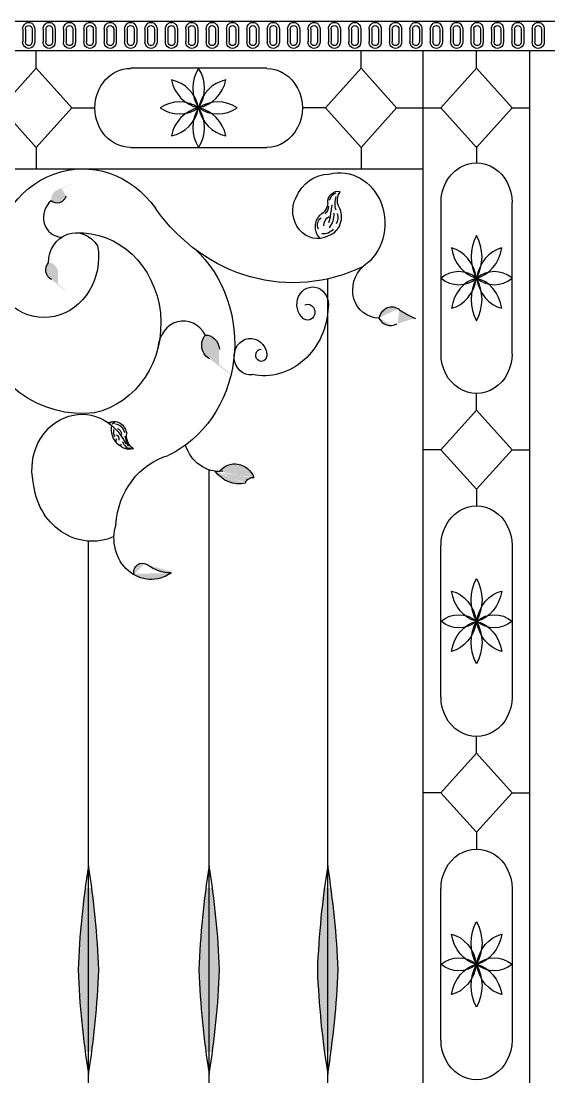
# Model space of a CAD drawing. Header units: inches. Extents: x -12530 to 36157, y 78659 to 110077.
# Drawn here: x 16740 to 17387, y 95311 to 96602 of the extents above; entities that cross this region are included whole.
import ezdxf

# ---------------------------------------------------------------- set-up
doc = ezdxf.new("R2010")
doc.units = ezdxf.units.IN
doc.header["$MEASUREMENT"] = 0
doc.layers.add('freecads.com', color=7, linetype='Continuous')

msp = doc.modelspace()

# ---------------------------------------------------------------- hatches: boundary and pattern name
at = {"layer": 'freecads.com'}
h = msp.add_hatch(color=256, dxfattribs=at)
edge = h.paths.add_edge_path()
edge.add_ellipse((16756.6, 96504), major_axis=(43.1, 105.8), ratio=0.946901, start_angle=219.577, end_angle=228.1198, ccw=False)
edge.add_ellipse((16789.3, 96384.2), major_axis=(4.8, 11.8), ratio=0.946901, start_angle=33.3961, end_angle=119.2664)
edge.add_ellipse((16784.9, 96390.7), major_axis=(4.3, 10.5), ratio=0.946901, start_angle=158.7061, end_angle=276.7409)
edge.add_ellipse((16905.9, 96344.2), major_axis=(47.3, 116.3), ratio=0.946901, start_angle=82.9312, end_angle=90.5635, ccw=False)
h = msp.add_hatch(color=256, dxfattribs=at)
edge = h.paths.add_edge_path()
edge.add_ellipse((16884.9, 96318.9), major_axis=(-8.8, 121.2), ratio=0.835932, start_angle=98.2032, end_angle=106.746, ccw=False)
edge.add_ellipse((16774.6, 96293), major_axis=(-1, 13.5), ratio=0.835932, start_angle=-87.9777, end_angle=-2.1074)
edge.add_ellipse((16780.8, 96297.4), major_axis=(-0.9, 12.1), ratio=0.835932, start_angle=37.3323, end_angle=155.367)
edge.add_ellipse((16728.7, 96167.5), major_axis=(-9.7, 133.3), ratio=0.835932, start_angle=321.5574, end_angle=329.1897, ccw=False)
h = msp.add_hatch(color=256, dxfattribs=at)
edge = h.paths.add_edge_path()
edge.add_ellipse((17245.9, 96078.7), major_axis=(64.9, 151.1), ratio=0.932156, start_angle=33.2107, end_angle=41.7536)
edge.add_ellipse((17193.7, 96247.9), major_axis=(7.2, 16.8), ratio=0.932156, start_angle=142.0642, end_angle=227.9345, ccw=False)
edge.add_ellipse((17193.5, 96236.2), major_axis=(6.5, 15), ratio=0.932156, start_angle=-15.4103, end_angle=102.6245, ccw=False)
edge.add_ellipse((17298.7, 96402.4), major_axis=(71.4, 166.1), ratio=0.932156, start_angle=170.7671, end_angle=178.3994)
h = msp.add_hatch(color=256, dxfattribs=at)
edge = h.paths.add_edge_path()
edge.add_ellipse((17124, 96239.2), major_axis=(-14, 173), ratio=0.83646, start_angle=98.8534, end_angle=107.3962, ccw=False)
edge.add_ellipse((16967.1, 96198.8), major_axis=(-1.6, 19.3), ratio=0.83646, start_angle=-87.3275, end_angle=-1.4572)
edge.add_ellipse((16975.9, 96205.2), major_axis=(-1.4, 17.2), ratio=0.83646, start_angle=37.9825, end_angle=156.0173)
edge.add_ellipse((16904.7, 96018.1), major_axis=(-15.4, 190.3), ratio=0.83646, start_angle=322.2076, end_angle=329.8399, ccw=False)
h = msp.add_hatch(color=256, dxfattribs=at)
edge = h.paths.add_edge_path()
edge.add_ellipse((16982.7, 96099.6), major_axis=(0, 48.3), ratio=0.9, start_angle=173.8466, end_angle=180)
edge.add_ellipse((17001.9, 96031.7), major_axis=(0, 28.9), ratio=0.9, start_angle=295.0705, end_angle=407.364, ccw=False)
edge.add_ellipse((17024.3, 96032.3), major_axis=(0, 11.7), ratio=0.9, start_angle=-6.008, end_angle=65.7393)
edge.add_ellipse((17007.1, 96077.8), major_axis=(0, 41.6), ratio=0.9, start_angle=129.1763, end_angle=191.7677, ccw=False)
h = msp.add_hatch(color=256, dxfattribs=at)
edge = h.paths.add_edge_path()
edge.add_ellipse((16888.7, 95927.6), major_axis=(0, 11.6), ratio=0.9, start_angle=-33.0931, end_angle=103.2929, ccw=False)
edge.add_ellipse((16924.3, 95985.9), major_axis=(0, 58.8), ratio=0.9, start_angle=145.6616, end_angle=179.7012)
edge.add_ellipse((16899.6, 95969.8), major_axis=(0, 50.6), ratio=0.9, start_angle=152.4783, end_angle=212.4281, ccw=False)
h = msp.add_hatch(color=256, dxfattribs=at)
edge = h.paths.add_edge_path()
edge.add_ellipse((17547.6, 95400.5), major_axis=(0, 885.5), ratio=0.833706, start_angle=79.0206, end_angle=87.3324)
edge.add_ellipse((17547.6, 95482.9), major_axis=(0, 885.5), ratio=0.833706, start_angle=92.6676, end_angle=100.9794)
edge.add_ellipse((16098.1, 95482.9), major_axis=(0, 885.5), ratio=0.833706, start_angle=259.0206, end_angle=267.3324)
edge.add_ellipse((16098.1, 95400.5), major_axis=(0, 885.5), ratio=0.833706, start_angle=-87.3324, end_angle=-79.0206)
h = msp.add_hatch(color=256, dxfattribs=at)
edge = h.paths.add_edge_path()
edge.add_ellipse((17695.4, 95400.5), major_axis=(0, 885.5), ratio=0.833706, start_angle=79.0206, end_angle=87.3324)
edge.add_ellipse((17695.4, 95482.9), major_axis=(0, 885.5), ratio=0.833706, start_angle=92.6676, end_angle=100.9794)
edge.add_ellipse((16245.9, 95482.9), major_axis=(0, 885.5), ratio=0.833706, start_angle=259.0206, end_angle=267.3324)
edge.add_ellipse((16245.9, 95400.5), major_axis=(0, 885.5), ratio=0.833706, start_angle=-87.3324, end_angle=-79.0206)
h = msp.add_hatch(color=256, dxfattribs=at)
edge = h.paths.add_edge_path()
edge.add_ellipse((17840.5, 95400.5), major_axis=(0, 885.5), ratio=0.833706, start_angle=79.0206, end_angle=87.3324)
edge.add_ellipse((17840.5, 95482.9), major_axis=(0, 885.5), ratio=0.833706, start_angle=92.6676, end_angle=100.9794)
edge.add_ellipse((16391, 95482.9), major_axis=(0, 885.5), ratio=0.833706, start_angle=259.0206, end_angle=267.3324)
edge.add_ellipse((16391, 95400.5), major_axis=(0, 885.5), ratio=0.833706, start_angle=-87.3324, end_angle=-79.0206)

# ---------------------------------------------------------------- linework, layer by layer
for p, q in [((15987.8, 96602), (18796.5, 96602)), ((16742.3, 96592.2), (16742.3, 96576.8)), ((16745.6, 96592.2), (16745.6, 96576.8)), ((16753.9, 96592.2), (16753.9, 96576.8)), ((16757.1, 96592.2), (16757.1, 96576.8)), ((16767.3, 96592.2), (16767.3, 96576.8)), ((16770.5, 96592.2), (16770.5, 96576.8)), ((16778.8, 96592.2), (16778.8, 96576.8)), ((16782.1, 96592.2), (16782.1, 96576.8)), ((16792.2, 96592.2), (16792.2, 96576.8)), ((16795.5, 96592.2), (16795.5, 96576.8)), ((16803.8, 96592.2), (16803.8, 96576.8)), ((16807, 96592.2), (16807, 96576.8)), ((16817.2, 96592.2), (16817.2, 96576.8)), ((16820.4, 96592.2), (16820.4, 96576.8)), ((16828.7, 96592.2), (16828.7, 96576.8)), ((16832, 96592.2), (16832, 96576.8)), ((16842.1, 96592.2), (16842.1, 96576.8)), ((16845.4, 96592.2), (16845.4, 96576.8)), ((16853.7, 96592.2), (16853.7, 96576.8)), ((16856.9, 96592.2), (16856.9, 96576.8)), ((16867, 96592.2), (16867, 96576.8)), ((16870.3, 96592.2), (16870.3, 96576.8)), ((16878.6, 96592.2), (16878.6, 96576.8)), ((16881.9, 96592.2), (16881.9, 96576.8)), ((16892, 96592.2), (16892, 96576.8)), ((16895.3, 96592.2), (16895.3, 96576.8)), ((16903.6, 96592.2), (16903.6, 96576.8)), ((16906.8, 96592.2), (16906.8, 96576.8)), ((16916.9, 96592.2), (16916.9, 96576.8)), ((16920.2, 96592.2), (16920.2, 96576.8)), ((16928.5, 96592.2), (16928.5, 96576.8)), ((16931.8, 96592.2), (16931.8, 96576.8)), ((16941.9, 96592.2), (16941.9, 96576.8)), ((16945.2, 96592.2), (16945.2, 96576.8)), ((16953.4, 96592.2), (16953.4, 96576.8)), ((16956.7, 96592.2), (16956.7, 96576.8)), ((16966.8, 96592.2), (16966.8, 96576.8)), ((16970.1, 96592.2), (16970.1, 96576.8)), ((16978.4, 96592.2), (16978.4, 96576.8)), ((16981.7, 96592.2), (16981.7, 96576.8)), ((16991.8, 96592.2), (16991.8, 96576.8)), ((16995.1, 96592.2), (16995.1, 96576.8)), ((17003.3, 96592.2), (17003.3, 96576.8)), ((17006.6, 96592.2), (17006.6, 96576.8)), ((17016.7, 96592.2), (17016.7, 96576.8)), ((17020, 96592.2), (17020, 96576.8)), ((17028.3, 96592.2), (17028.3, 96576.8)), ((17031.6, 96592.2), (17031.6, 96576.8)), ((17041.7, 96592.2), (17041.7, 96576.8)), ((17045, 96592.2), (17045, 96576.8)), ((17053.2, 96592.2), (17053.2, 96576.8)), ((17056.5, 96592.2), (17056.5, 96576.8)), ((17066.6, 96592.2), (17066.6, 96576.8)), ((17069.9, 96592.2), (17069.9, 96576.8)), ((17078.2, 96592.2), (17078.2, 96576.8)), ((17081.5, 96592.2), (17081.5, 96576.8)), ((17091.6, 96592.2), (17091.6, 96576.8)), ((17094.9, 96592.2), (17094.9, 96576.8)), ((17103.1, 96592.2), (17103.1, 96576.8)), ((17106.4, 96592.2), (17106.4, 96576.8)), ((17116.5, 96592.2), (17116.5, 96576.8)), ((17119.8, 96592.2), (17119.8, 96576.8)), ((17128.1, 96592.2), (17128.1, 96576.8)), ((17131.4, 96592.2), (17131.4, 96576.8)), ((17141.5, 96592.2), (17141.5, 96576.8)), ((17144.7, 96592.2), (17144.7, 96576.8)), ((17153, 96592.2), (17153, 96576.8)), ((17156.3, 96592.2), (17156.3, 96576.8)), ((17166.4, 96592.2), (17166.4, 96576.8)), ((17169.7, 96592.2), (17169.7, 96576.8)), ((17178, 96592.2), (17178, 96576.8)), ((17181.3, 96592.2), (17181.3, 96576.8)), ((17191.4, 96592.2), (17191.4, 96576.8)), ((17194.6, 96592.2), (17194.6, 96576.8)), ((17202.9, 96592.2), (17202.9, 96576.8)), ((17206.2, 96592.2), (17206.2, 96576.8)), ((17216.3, 96592.2), (17216.3, 96576.8)), ((17219.6, 96592.2), (17219.6, 96576.8)), ((17227.9, 96592.2), (17227.9, 96576.8)), ((17231.1, 96592.2), (17231.1, 96576.8)), ((17241.3, 96592.2), (17241.3, 96576.8)), ((17244.5, 96592.2), (17244.5, 96576.8)), ((17252.8, 96592.2), (17252.8, 96576.8)), ((17256.1, 96592.2), (17256.1, 96576.8)), ((17266.2, 96592.2), (17266.2, 96576.8)), ((17269.5, 96592.2), (17269.5, 96576.8)), ((17277.8, 96592.2), (17277.8, 96576.8)), ((17281, 96592.2), (17281, 96576.8)), ((17291.1, 96592.2), (17291.1, 96576.8)), ((17294.4, 96592.2), (17294.4, 96576.8)), ((17302.7, 96592.2), (17302.7, 96576.8)), ((17306, 96592.2), (17306, 96576.8)), ((17316.1, 96592.2), (17316.1, 96576.8)), ((17319.4, 96592.2), (17319.4, 96576.8)), ((17327.7, 96592.2), (17327.7, 96576.8)), ((17330.9, 96592.2), (17330.9, 96576.8)), ((17341, 96592.2), (17341, 96576.8)), ((17344.3, 96592.2), (17344.3, 96576.8)), ((17352.6, 96592.2), (17352.6, 96576.8)), ((17355.9, 96592.2), (17355.9, 96576.8)), ((17366, 96592.2), (17366, 96576.8)), ((17369.3, 96592.2), (17369.3, 96576.8)), ((17377.5, 96592.2), (17377.5, 96576.8)), ((17380.8, 96592.2), (17380.8, 96576.8)), ((15987.8, 96566.2), (18796.5, 96566.2)), ((16758.9, 96544.3), (16758.9, 96566.2)), ((17156.5, 96544.3), (17156.5, 96566.2)), ((17232.7, 94033.3), (17232.7, 96566.2)), ((17297.9, 96544.3), (17297.9, 96566.2)), ((17363.1, 94033.3), (17363.1, 96566.2)), ((16715.4, 96495.9), (16758.9, 96544.3)), ((16758.9, 96544.3), (16802.4, 96495.9)), ((17041.2, 96544.3), (16874.2, 96544.3)), ((17156.5, 96544.3), (17113, 96495.9)), ((17200, 96495.9), (17156.5, 96544.3)), ((17297.9, 96544.3), (17254.4, 96495.9)), ((17341.4, 96495.9), (17297.9, 96544.3)), ((16758.9, 96447.6), (16715.4, 96495.9)), ((16802.4, 96495.9), (16758.9, 96447.6)), ((16802.4, 96495.9), (16830.7, 96495.9)), ((17113, 96495.9), (17084.7, 96495.9)), ((17113, 96495.9), (17156.5, 96447.6)), ((17156.5, 96447.6), (17200, 96495.9)), ((17200, 96495.9), (17254.4, 96495.9)), ((17254.4, 96495.9), (17297.9, 96447.6)), ((17297.9, 96447.6), (17341.4, 96495.9)), ((17341.4, 96495.9), (17363.1, 96495.9)), ((16758.9, 96447.6), (16758.9, 96421.3)), ((16874.2, 96447.6), (17041.2, 96447.6)), ((17156.5, 96447.6), (17156.5, 96421.3)), ((17297.9, 96449.2), (17297.9, 96428.8)), ((16132.7, 96421.3), (17232.7, 96421.3)), ((17254.4, 96380.4), (17254.4, 96194.9)), ((17341.4, 96194.9), (17341.4, 96380.4)), ((17115.8, 94810.7), (17115.8, 96286.8)), ((17297.9, 96126.2), (17297.9, 96146.6)), ((17254.4, 96077.9), (17297.9, 96126.2)), ((17297.9, 96126.2), (17341.4, 96077.9)), ((17254.4, 96077.9), (17232.7, 96077.9)), ((17297.9, 96029.6), (17254.4, 96077.9)), ((17341.4, 96077.9), (17297.9, 96029.6)), ((17341.4, 96077.9), (17363.1, 96077.9)), ((16970.6, 94890.4), (16970.6, 96053.2)), ((17297.9, 96029.6), (17297.9, 96009.2)), ((16822.9, 95059.3), (16822.9, 95966)), ((17254.4, 95775.3), (17254.4, 95960.8)), ((17341.4, 95960.8), (17341.4, 95775.3)), ((17297.9, 95706.6), (17297.9, 95727)), ((17297.9, 95706.6), (17254.4, 95658.3)), ((17341.4, 95658.3), (17297.9, 95706.6)), ((17254.4, 95658.3), (17232.7, 95658.3)), ((17254.4, 95658.3), (17297.9, 95610)), ((17297.9, 95610), (17341.4, 95658.3)), ((17341.4, 95658.3), (17363.1, 95658.3)), ((17297.9, 95610), (17297.9, 95589.6)), ((17254.4, 95355.7), (17254.4, 95541.2)), ((17341.4, 95541.2), (17341.4, 95355.7))]:
    msp.add_line(p, q, dxfattribs=at)
at = {"layer": 'freecads.com', "extrusion": (0, 0, -1)}
for centre, major_axis, ratio, start_param, end_param in [((16749.7, 96592.2), (0, 8.24), 0.9, 4.712389, 7.853982), ((16749.7, 96592.2), (0, 4.6), 0.9, -1.570796, 1.570796), ((16774.7, 96592.2), (0, 8.24), 0.9, 4.712389, 7.853982), ((16774.7, 96592.2), (0, 4.6), 0.9, -1.570796, 1.570796), ((16799.6, 96592.2), (0, 8.24), 0.9, 4.712389, 7.853982), ((16799.6, 96592.2), (0, 4.6), 0.9, -1.570796, 1.570796), ((16824.6, 96592.2), (0, 8.24), 0.9, 4.712389, 7.853982), ((16824.6, 96592.2), (0, 4.6), 0.9, -1.570796, 1.570796), ((16849.5, 96592.2), (0, 8.24), 0.9, 4.712389, 7.853982), ((16849.5, 96592.2), (0, 4.6), 0.9, -1.570796, 1.570796), ((16874.5, 96592.2), (0, 8.24), 0.9, 4.712389, 7.853982), ((16874.5, 96592.2), (0, 4.6), 0.9, -1.570796, 1.570796), ((16899.4, 96592.2), (0, 8.24), 0.9, 4.712389, 7.853982), ((16899.4, 96592.2), (0, 4.6), 0.9, -1.570796, 1.570796), ((16924.4, 96592.2), (0, 8.24), 0.9, 4.712389, 7.853982), ((16924.4, 96592.2), (0, 4.6), 0.9, -1.570796, 1.570796), ((16949.3, 96592.2), (0, 8.24), 0.9, 4.712389, 7.853982), ((16949.3, 96592.2), (0, 4.6), 0.9, -1.570796, 1.570796), ((16974.3, 96592.2), (0, 8.24), 0.9, 4.712389, 7.853982), ((16974.3, 96592.2), (0, 4.6), 0.9, -1.570796, 1.570796), ((16999.2, 96592.2), (0, 8.24), 0.9, 4.712389, 7.853982), ((16999.2, 96592.2), (0, 4.6), 0.9, -1.570796, 1.570796), ((17024.1, 96592.2), (0, 8.24), 0.9, 4.712389, 7.853982), ((17024.1, 96592.2), (0, 4.6), 0.9, -1.570796, 1.570796), ((17049.1, 96592.2), (0, 8.24), 0.9, 4.712389, 7.853982), ((17049.1, 96592.2), (0, 4.6), 0.9, -1.570796, 1.570796), ((17074, 96592.2), (0, 8.24), 0.9, 4.712389, 7.853982), ((17074, 96592.2), (0, 4.6), 0.9, -1.570796, 1.570796), ((17099, 96592.2), (0, 8.24), 0.9, 4.712389, 7.853982), ((17099, 96592.2), (0, 4.6), 0.9, -1.570796, 1.570796), ((17123.9, 96592.2), (0, 8.24), 0.9, 4.712389, 7.853982), ((17123.9, 96592.2), (0, 4.6), 0.9, -1.570796, 1.570796), ((17148.9, 96592.2), (0, 8.24), 0.9, 4.712389, 7.853982), ((17148.9, 96592.2), (0, 4.6), 0.9, -1.570796, 1.570796), ((17173.8, 96592.2), (0, 8.24), 0.9, 4.712389, 7.853982), ((17173.8, 96592.2), (0, 4.6), 0.9, -1.570796, 1.570796), ((17198.8, 96592.2), (0, 8.24), 0.9, 4.712389, 7.853982), ((17198.8, 96592.2), (0, 4.6), 0.9, -1.570796, 1.570796), ((17223.7, 96592.2), (0, 8.24), 0.9, 4.712389, 7.853982), ((17223.7, 96592.2), (0, 4.6), 0.9, -1.570796, 1.570796), ((17248.7, 96592.2), (0, 8.24), 0.9, 4.712389, 7.853982), ((17248.7, 96592.2), (0, 4.6), 0.9, -1.570796, 1.570796), ((17273.6, 96592.2), (0, 8.24), 0.9, 4.712389, 7.853982), ((17273.6, 96592.2), (0, 4.6), 0.9, -1.570796, 1.570796), ((17298.6, 96592.2), (0, 8.24), 0.9, 4.712389, 7.853982), ((17298.6, 96592.2), (0, 4.6), 0.9, -1.570796, 1.570796), ((17323.5, 96592.2), (0, 8.24), 0.9, 4.712389, 7.853982), ((17323.5, 96592.2), (0, 4.6), 0.9, -1.570796, 1.570796), ((17348.5, 96592.2), (0, 8.24), 0.9, 4.712389, 7.853982), ((17348.5, 96592.2), (0, 4.6), 0.9, -1.570796, 1.570796), ((17373.4, 96592.2), (0, 8.24), 0.9, 4.712389, 7.853982), ((17373.4, 96592.2), (0, 4.6), 0.9, -1.570796, 1.570796), ((16749.7, 96576.8), (0, 8.24), 0.9, 1.570796, 4.712389), ((16749.7, 96576.8), (0, 4.6), 0.9, 1.570796, 4.712389), ((16774.7, 96576.8), (0, 8.24), 0.9, 1.570796, 4.712389), ((16774.7, 96576.8), (0, 4.6), 0.9, 1.570796, 4.712389), ((16799.6, 96576.8), (0, 8.24), 0.9, 1.570796, 4.712389), ((16799.6, 96576.8), (0, 4.6), 0.9, 1.570796, 4.712389), ((16824.6, 96576.8), (0, 8.24), 0.9, 1.570796, 4.712389), ((16824.6, 96576.8), (0, 4.6), 0.9, 1.570796, 4.712389), ((16849.5, 96576.8), (0, 8.24), 0.9, 1.570796, 4.712389), ((16849.5, 96576.8), (0, 4.6), 0.9, 1.570796, 4.712389), ((16874.5, 96576.8), (0, 8.24), 0.9, 1.570796, 4.712389), ((16874.5, 96576.8), (0, 4.6), 0.9, 1.570796, 4.712389), ((16899.4, 96576.8), (0, 8.24), 0.9, 1.570796, 4.712389), ((16899.4, 96576.8), (0, 4.6), 0.9, 1.570796, 4.712389), ((16924.4, 96576.8), (0, 8.24), 0.9, 1.570796, 4.712389), ((16924.4, 96576.8), (0, 4.6), 0.9, 1.570796, 4.712389), ((16949.3, 96576.8), (0, 8.24), 0.9, 1.570796, 4.712389), ((16949.3, 96576.8), (0, 4.6), 0.9, 1.570796, 4.712389), ((16974.3, 96576.8), (0, 8.24), 0.9, 1.570796, 4.712389), ((16974.3, 96576.8), (0, 4.6), 0.9, 1.570796, 4.712389), ((16999.2, 96576.8), (0, 8.24), 0.9, 1.570796, 4.712389), ((16999.2, 96576.8), (0, 4.6), 0.9, 1.570796, 4.712389), ((17024.1, 96576.8), (0, 8.24), 0.9, 1.570796, 4.712389), ((17024.1, 96576.8), (0, 4.6), 0.9, 1.570796, 4.712389), ((17049.1, 96576.8), (0, 8.24), 0.9, 1.570796, 4.712389), ((17049.1, 96576.8), (0, 4.6), 0.9, 1.570796, 4.712389), ((17074, 96576.8), (0, 8.24), 0.9, 1.570796, 4.712389), ((17074, 96576.8), (0, 4.6), 0.9, 1.570796, 4.712389), ((17099, 96576.8), (0, 8.24), 0.9, 1.570796, 4.712389), ((17099, 96576.8), (0, 4.6), 0.9, 1.570796, 4.712389), ((17123.9, 96576.8), (0, 8.24), 0.9, 1.570796, 4.712389), ((17123.9, 96576.8), (0, 4.6), 0.9, 1.570796, 4.712389), ((17148.9, 96576.8), (0, 8.24), 0.9, 1.570796, 4.712389), ((17148.9, 96576.8), (0, 4.6), 0.9, 1.570796, 4.712389), ((17173.8, 96576.8), (0, 8.24), 0.9, 1.570796, 4.712389), ((17173.8, 96576.8), (0, 4.6), 0.9, 1.570796, 4.712389), ((17198.8, 96576.8), (0, 8.24), 0.9, 1.570796, 4.712389), ((17198.8, 96576.8), (0, 4.6), 0.9, 1.570796, 4.712389), ((17223.7, 96576.8), (0, 8.24), 0.9, 1.570796, 4.712389), ((17223.7, 96576.8), (0, 4.6), 0.9, 1.570796, 4.712389), ((17248.7, 96576.8), (0, 8.24), 0.9, 1.570796, 4.712389), ((17248.7, 96576.8), (0, 4.6), 0.9, 1.570796, 4.712389), ((17273.6, 96576.8), (0, 8.24), 0.9, 1.570796, 4.712389), ((17273.6, 96576.8), (0, 4.6), 0.9, 1.570796, 4.712389), ((17298.6, 96576.8), (0, 8.24), 0.9, 1.570796, 4.712389), ((17298.6, 96576.8), (0, 4.6), 0.9, 1.570796, 4.712389), ((17323.5, 96576.8), (0, 8.24), 0.9, 1.570796, 4.712389), ((17323.5, 96576.8), (0, 4.6), 0.9, 1.570796, 4.712389), ((17348.5, 96576.8), (0, 8.24), 0.9, 1.570796, 4.712389), ((17348.5, 96576.8), (0, 4.6), 0.9, 1.570796, 4.712389), ((17373.4, 96576.8), (0, 8.24), 0.9, 1.570796, 4.712389), ((17373.4, 96576.8), (0, 4.6), 0.9, 1.570796, 4.712389), ((16874.2, 96495.9), (0, 48.3), 0.9, 3.141593, 6.283185), ((17041.2, 96495.9), (0, 48.3), 0.9, 0, 3.141593), ((16815.9, 96296), (0, 125.3), 0.9, -1.547672, 0.907485), ((17297.9, 96380.4), (0, 48.3), 0.9, 4.712389, 7.853982), ((17117.3, 96365.7), (0, 49.3), 0.9, -1.140874, 0), ((17130.1, 96354.8), (0, 61.9), 0.9, -0.232187, 2.58499), ((16784.9, 96390.7), (4.3, 10.5), 0.946901, 1.453146, 3.513242), ((17127.9, 96380.4), (0, 13.5), 0.9, 4.678601, 6.528783), ((17128.6, 96380), (0, 12.3), 0.9, -1.329834, -0.225097), ((17146.5, 96379.1), (0, 24.2), 0.9, 4.366096, 5.075204), ((17142.7, 96382.7), (0, 16.9), 0.9, 4.231622, 5.397673), ((17103.2, 96369.7), (0, 33.6), 0.9, 2.696082, 5.229522), ((17100.5, 96380.6), (0, 17), 0.9, 1.609526, 2.724226), ((17106.1, 96375.8), (0, 11.7), 0.9, 1.590689, 2.502772), ((17110.5, 96362.6), (0, 24.2), 0.9, 1.036148, 2.869961), ((16996.3, 96391.8), (0, 138.9), 0.9, 1.674701, 1.837801), ((17073.5, 96520.5), (0, 238.4), 0.9, 2.728672, 4.045984), ((17117.5, 96350.6), (0, 18.8), 0.9, 3.842602, 5.589756), ((17112.6, 96352.8), (0, 10.3), 0.9, 4.189353, 5.711406), ((17122.6, 96351.3), (0, 13), 0.9, -1.540417, -0.459213), ((17100, 96366.2), (0, 25.8), 0.9, 1.540457, 2.282608), ((17117.1, 96361.6), (0, 12.4), 0.9, 1.145567, 2.234169), ((16806.9, 96306.5), (0, 36.6), 0.9, -1.570144, 0.96661), ((16811.6, 96232.2), (0, 111), 0.9, -0.047297, 2.956125), ((17110.8, 96359.1), (0, 17.3), 0.9, 2.294168, 3.275867), ((16768.5, 96313.6), (0, 74.1), 0.9, 1.384407, 4.512915), ((16867.5, 96208.1), (0, 149.3), 0.9, 0.688416, 2.736567), ((16780.8, 96297.4), (-0.9, 12.1), 0.835932, 3.571519, 5.631614), ((17180.7, 96274.9), (14.4, 33.5), 0.932156, 2.778163, 5.187904), ((17097.3, 96255.5), (0, 21.4), 0.9, 3.758577, 8.034935), ((17037.4, 96256), (0, 87.7), 0.9, 1.610559, 3.319794), ((17091.2, 96246.1), (0, 9.8), 0.9, -0.386608, 3.750291), ((16814.8, 96275.9), (0, 153.8), 0.9, 3.031318, 4.410033), ((16975.9, 96205.2), (-1.4, 17.2), 0.83646, 3.56017, 5.620266), ((16967.1, 96198.8), (-1.6, 19.3), 0.83646, 0.025433, 1.524153), ((17021.2, 96191.8), (0, 22.3), 0.9, 3.031169, 7.72567), ((17034.4, 96193.4), (0, 7.49), 0.9, 1.404504, 6.253088), ((17297.9, 96194.9), (0, 48.3), 0.9, 1.570796, 4.712389), ((16814.5, 96053.6), (0, 67.6), 0.9, 4.486522, 7.373041), ((16854.1, 96095.3), (0, 17.2), 0.9, -0.470724, 1.493842), ((16852, 96108.4), (0, 3.54), 0.9, -0.920417, 0.35831), ((16873.4, 96103.1), (0, 24.7), 0.9, 2.932522, 4.880447), ((16857.9, 96099.3), (0, 12), 0.9, -0.599128, -0.250091), ((16854.7, 96095.7), (0, 13.8), 0.9, 0.096677, 1.338271), ((16856.5, 96096.7), (0, 7.36), 0.9, 0.241664, 1.580713), ((16868.1, 96100.4), (0, 16), 0.9, 4.286735, 4.856878), ((16861.6, 96088.9), (0, 5.42), 0.9, 2.705003, 5.247067), ((16854.8, 96090.6), (0, 5.94), 0.9, 0.319359, 1.760561), ((16908.7, 96104.5), (0, 46.7), 0.9, 4.205178, 4.495393), ((16886.1, 96095.1), (0, 18.5), 0.9, 3.646915, 4.79745), ((16875, 96091.6), (0, 12.1), 0.9, 3.687267, 4.359074), ((16872.7, 96089.7), (0, 10.2), 0.9, 2.908612, 3.626281), ((16982.7, 96099.6), (0, 48.3), 0.9, 3.038933, 4.37602), ((16941.5, 95979), (0, 94.8), 0.9, -1.493797, -0.250028), ((17007.1, 96077.8), (0, 41.6), 0.9, 2.936208, 4.028633), ((17001.9, 96031.7), (0, 28.9), 0.9, -0.826657, 1.133233), ((16827.2, 96046.2), (0, 80.3), 0.9, 2.761029, 4.615371), ((17024.3, 96032.3), (0, 11.7), 0.9, -1.147367, 0.10486), ((17297.9, 95960.8), (0, 48.3), 0.9, 4.712389, 7.853982), ((16899.6, 95969.8), (0, 50.6), 0.9, 2.575616, 5.044772), ((16888.7, 95927.6), (0, 11.6), 0.9, 4.480384, 6.860769), ((16924.3, 95985.9), (0, 58.8), 0.9, 3.146808, 3.740911), ((17330.4, 95894.2), (0, 46.9), 0.833706, 4.121913, 5.302865), ((17265.5, 95894.2), (0, 46.9), 0.833706, 0.98032, 2.161272), ((17305.5, 95914.1), (0, 46.9), 0.833706, 3.336515, 4.517467), ((17259.6, 95859), (0, 46.9), 0.833706, 0.194922, 1.375874), ((17290.4, 95914.1), (0, 46.9), 0.833706, 1.765718, 2.946671), ((17336.2, 95859), (0, 46.9), 0.833706, -1.375874, -0.194922), ((17276.2, 95829.2), (0, 46.9), 0.833706, -0.590476, 0.590476), ((17319.7, 95829.2), (0, 46.9), 0.833706, -0.590476, 0.590476), ((17276.2, 95907), (0, 46.9), 0.833706, 2.551117, 3.732069), ((17259.6, 95877.2), (0, 46.9), 0.833706, 1.765718, 2.946671), ((17305.5, 95822.1), (0, 46.9), 0.833706, -1.375874, -0.194922), ((17330.4, 95842), (0, 46.9), 0.833706, 4.121913, 5.302865), ((17265.5, 95842), (0, 46.9), 0.833706, 0.98032, 2.161272), ((17319.7, 95907), (0, 46.9), 0.833706, 2.551117, 3.732069), ((17336.2, 95877.2), (0, 46.9), 0.833706, 3.336515, 4.517467), ((17290.4, 95822.1), (0, 46.9), 0.833706, 0.194922, 1.375874), ((17297.9, 95775.3), (0, 48.3), 0.9, 1.570796, 4.712389), ((17297.9, 95541.2), (0, 48.3), 0.9, 4.712389, 7.853982), ((17330.4, 95474.6), (0, 46.9), 0.833706, 4.121913, 5.302865), ((17265.5, 95474.6), (0, 46.9), 0.833706, 0.98032, 2.161272), ((17305.5, 95494.5), (0, 46.9), 0.833706, 3.336515, 4.517467), ((17259.6, 95439.4), (0, 46.9), 0.833706, 0.194922, 1.375874), ((17290.4, 95494.5), (0, 46.9), 0.833706, 1.765718, 2.946671), ((17336.2, 95439.4), (0, 46.9), 0.833706, -1.375874, -0.194922), ((17276.2, 95409.6), (0, 46.9), 0.833706, -0.590476, 0.590476), ((17319.7, 95409.6), (0, 46.9), 0.833706, -0.590476, 0.590476), ((17276.2, 95487.4), (0, 46.9), 0.833706, 2.551117, 3.732069), ((17259.6, 95457.6), (0, 46.9), 0.833706, 1.765718, 2.946671), ((17305.5, 95402.5), (0, 46.9), 0.833706, -1.375874, -0.194922), ((17330.4, 95422.4), (0, 46.9), 0.833706, 4.121913, 5.302865), ((17265.5, 95422.4), (0, 46.9), 0.833706, 0.98032, 2.161272), ((17319.7, 95487.4), (0, 46.9), 0.833706, 2.551117, 3.732069), ((17336.2, 95457.6), (0, 46.9), 0.833706, 3.336515, 4.517467), ((17290.4, 95402.5), (0, 46.9), 0.833706, 0.194922, 1.375874), ((17297.9, 95355.7), (0, 48.3), 0.9, 1.570796, 4.712389)]:
    msp.add_ellipse(centre, major_axis=major_axis, ratio=ratio, start_param=start_param, end_param=end_param, dxfattribs=at)
at = {"layer": 'freecads.com'}
for centre, major_axis, ratio, start_param, end_param in [((16992.7, 96520.1), (0, 43.4), 0.971566, 0.98032, 2.161272), ((16922.7, 96520.1), (0, 43.4), 0.971566, 4.121913, 5.302865), ((16916.3, 96487.5), (0, 43.4), 0.971566, -1.375874, -0.194922), ((16965.9, 96538.5), (0, 43.4), 0.971566, 1.765718, 2.946671), ((16949.5, 96538.5), (0, 43.4), 0.971566, 3.336515, 4.517467), ((16999.1, 96487.5), (0, 43.4), 0.971566, 0.194922, 1.375874), ((16934.2, 96459.9), (0, 43.4), 0.971566, -0.590476, 0.590476), ((16981.2, 96459.9), (0, 43.4), 0.971566, -0.590476, 0.590476), ((16934.2, 96532), (0, 43.4), 0.971566, 2.551117, 3.732069), ((16916.3, 96504.3), (0, 43.4), 0.971566, 3.336515, 4.517467), ((16965.9, 96453.4), (0, 43.4), 0.971566, 0.194922, 1.375874), ((16992.7, 96471.8), (0, 43.4), 0.971566, 0.98032, 2.161272), ((16981.2, 96532), (0, 43.4), 0.971566, 2.551117, 3.732069), ((16949.5, 96453.4), (0, 43.4), 0.971566, -1.375874, -0.194922), ((16999.1, 96504.3), (0, 43.4), 0.971566, 1.765718, 2.946671), ((16922.7, 96471.8), (0, 43.4), 0.971566, 4.121913, 5.302865), ((16791.9, 96363), (9.5, 23.5), 0.946901, 1.056057, 3.465797), ((17330.4, 96313.8), (0, 46.9), 0.833706, 0.98032, 2.161272), ((17265.5, 96313.8), (0, 46.9), 0.833706, 4.121913, 5.302865), ((17305.5, 96333.7), (0, 46.9), 0.833706, 1.765718, 2.946671), ((17259.6, 96278.6), (0, 46.9), 0.833706, -1.375874, -0.194922), ((17290.4, 96333.7), (0, 46.9), 0.833706, 3.336515, 4.517467), ((17336.2, 96278.6), (0, 46.9), 0.833706, 0.194922, 1.375874), ((17276.2, 96248.8), (0, 46.9), 0.833706, -0.590476, 0.590476), ((17319.7, 96248.8), (0, 46.9), 0.833706, -0.590476, 0.590476), ((17276.2, 96326.6), (0, 46.9), 0.833706, 2.551117, 3.732069), ((17259.6, 96296.8), (0, 46.9), 0.833706, 3.336515, 4.517467), ((17305.5, 96241.7), (0, 46.9), 0.833706, 0.194922, 1.375874), ((17330.4, 96261.6), (0, 46.9), 0.833706, 0.98032, 2.161272), ((17336.2, 96296.8), (0, 46.9), 0.833706, 1.765718, 2.946671), ((17290.4, 96241.7), (0, 46.9), 0.833706, -1.375874, -0.194922), ((17319.7, 96326.6), (0, 46.9), 0.833706, 2.551117, 3.732069), ((17265.5, 96261.6), (0, 46.9), 0.833706, 4.121913, 5.302865), ((17193.5, 96236.2), (6.5, 15), 0.932156, -0.26896, 1.791136), ((17298.7, 96402.4), (71.4, 166.1), 0.932156, 2.980448, 3.113656), ((16939.7, 96196.8), (-3.1, 38.4), 0.83646, -1.050968, 1.358773), ((17193.7, 96247.9), (7.2, 16.8), 0.932156, 2.479488, 3.978207), ((17547.6, 95400.5), (0, 885.5), 0.833706, 1.37917, 1.524238), ((16098.1, 95400.5), (0, 885.5), 0.833706, -1.524238, -1.37917), ((17695.4, 95400.5), (0, 885.5), 0.833706, 1.37917, 1.524238), ((16245.9, 95400.5), (0, 885.5), 0.833706, -1.524238, -1.37917), ((17840.5, 95400.5), (0, 885.5), 0.833706, 1.37917, 1.524238), ((16391, 95400.5), (0, 885.5), 0.833706, -1.524238, -1.37917), ((17547.6, 95482.9), (0, 885.5), 0.833706, 1.617355, 1.762423), ((16098.1, 95482.9), (0, 885.5), 0.833706, 4.520762, 4.665831), ((17695.4, 95482.9), (0, 885.5), 0.833706, 1.617355, 1.762423), ((16245.9, 95482.9), (0, 885.5), 0.833706, 4.520762, 4.665831), ((17840.5, 95482.9), (0, 885.5), 0.833706, 1.617355, 1.762423), ((16391, 95482.9), (0, 885.5), 0.833706, 4.520762, 4.665831)]:
    msp.add_ellipse(centre, major_axis=major_axis, ratio=ratio, start_param=start_param, end_param=end_param, dxfattribs=at)

doc.saveas('drawing.dxf')
